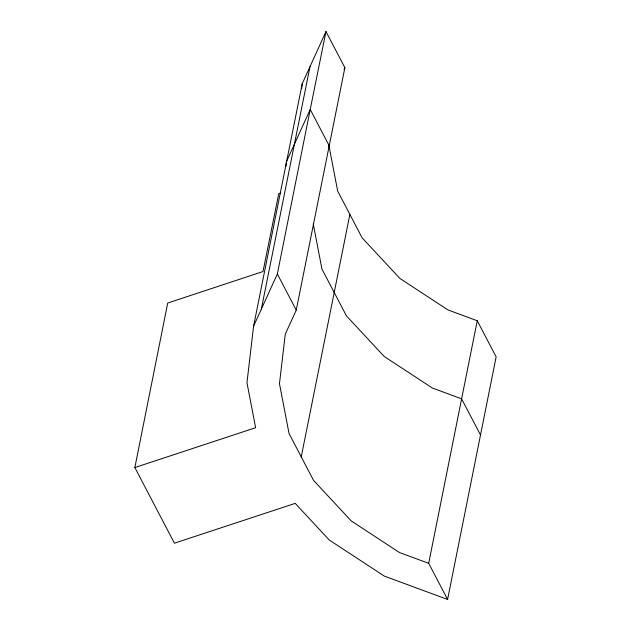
<?xml version="1.0" encoding="UTF-8"?>
<svg xmlns="http://www.w3.org/2000/svg" width="631" height="631" viewBox="0 0 631 631"><rect width="100%" height="100%" fill="white"/><g stroke="black" fill="none" stroke-linecap="round" stroke-linejoin="round"><path stroke-width="0.95" d="M447.592 599.45L428.694 563.317L399.439 552.527L351.293 520.969L313.568 480.412L289.053 433.552L279.47 383.672L285.259 334.241L296.247 310.113L344.873 67.683L325.975 31.55L302.217 83.734L253.583 326.164L246.966 382.717L255.618 427.715L134.853 467.547L174.424 543.196L295.198 503.364L329.232 540.002L384.326 576.103L447.592 599.45L496.147 356.87L477.249 320.737L447.994 309.947L399.841 278.389L362.123 237.832L337.688 191.122L328.838 145.075M285.89 166.513L286.458 161.639L310.223 109.455L325.975 31.55M301.642 88.608L302.217 83.734M134.853 467.547L167.728 303.022L263.009 271.543L278.76 193.638L280.582 193.039M261.337 309.143L309.963 66.712M253.583 326.164L277.348 273.98L310.223 109.455L329.122 145.587L328.309 147.37M301.208 457.018L349.842 214.587M428.694 563.317L477.249 320.737M344.061 69.465L344.873 67.683M480.467 434.925L461.569 398.8L432.314 388.002L384.169 356.444L346.443 315.886L321.928 269.027L313.268 223.942M277.348 273.98L296.247 310.113"/></g></svg>
